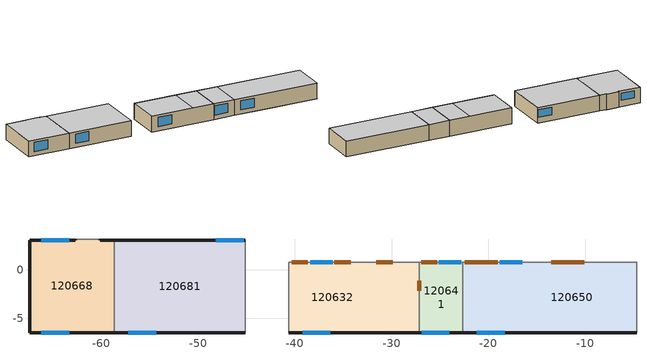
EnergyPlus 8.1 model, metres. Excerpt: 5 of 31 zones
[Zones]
120668
 floor to 118363 (4): -58.65,-6.51 -67.42,-6.51 -67.42,3.04 -62.7,3.04 -62.7,3.16 -60.3,3.16 -60.3,3.04 -58.65,3.04 z3.3
 wall outside (5): -62.7,3.16 -62.7,3.04 -67.42,3.04 -67.42,-6.51 -58.65,-6.51 / -58.65,3.04 -60.09,3.04 -60.09,3.16 z3.3:6.6
 wall to 120563 (9): -60.09,3.16 -62.7,3.16 z3.3:6.6
 wall to 120681 (9): -58.65,-6.51 -58.65,3.04 z3.3:6.6
 window (1001): -63.34,3.04 -66.21,3.04 z4.59:6.11
 window x2 (1001): -66.21,-6.51 -63.34,-6.51 z4.19:6.11
 ceiling to 120484 (3): -67.42,-6.51 -58.65,-6.51 -58.65,3.04 -60.09,3.04 -60.09,3.16 -62.7,3.16 -62.7,3.04 -67.42,3.04 z6.6
120681
 floor to 118446 (4): -45.15,-6.51 -58.65,-6.51 -58.65,3.04 -45.15,3.04 z3.3
 wall outside (5): -45.15,3.04 -58.65,3.04 / -58.65,-6.51 -45.15,-6.51 z3.3:6.6
 wall to 120563 (9): -45.15,-6.51 -45.15,3.04 z3.3:6.6
 window x3 (1001): -45.31,3.04 -48.18,3.04 z4.59:6.11; -57.21,-6.51 -54.34,-6.51 z4.19:6.11
 ceiling to 120497 (3): -58.65,-6.51 -45.15,-6.51 -45.15,3.04 -58.65,3.04 z6.6
120632
 floor to 118453 (4): -31.65,-6.51 -40.65,-6.51 -40.65,0.76 -31.65,0.76 z3.3
 floor to 118460 (4): -27.15,-6.51 -31.65,-6.51 -31.65,0.76 -27.15,0.76 z3.3
 wall outside (5): -40.65,-6.51 -27.15,-6.51 z3.3:6.6
 wall to 120563 (9): -27.15,0.76 -40.65,0.76 -40.65,-6.51 z3.3:6.6
 wall to 120641 (9): -27.15,-6.51 -27.15,0.76 z3.3:6.6
 window inside x3 (1002): -36.09,0.76 -38.41,0.76 z4.64:6.26
 window x3 (1001): -39.21,-6.51 -36.34,-6.51 z4.19:6.11
 door inside (11): -38.65,0.76 -40.35,0.76 / -34.25,0.76 -35.95,0.76 / -29.87,0.76 -31.57,0.76 / -27.15,-2.16 -27.15,-1.16 z3.4:5.4
 ceiling to 120506 (3): -40.65,-6.51 -31.65,-6.51 -31.65,0.76 -40.65,0.76 z6.6
 ceiling to 120515 (3): -31.65,-6.51 -27.15,-6.51 -27.15,0.76 -31.65,0.76 z6.6
120641
 floor to 118460 (4): -22.65,-6.51 -27.15,-6.51 -27.15,0.76 -22.65,0.76 z3.3
 wall outside (5): -27.15,-6.51 -22.65,-6.51 z3.3:6.6
 wall to 120563 (9): -22.65,0.76 -27.15,0.76 z3.3:6.6
 wall to 120650 (9): -22.65,-6.51 -22.65,0.76 z3.3:6.6
 window inside (1002): -22.81,0.76 -25.13,0.76 z4.74:6.36
 window (1001): -26.91,-6.51 -24.04,-6.51 z4.19:6.11
 door inside (11): -25.27,0.76 -26.97,0.76 z3.4:5.4
 ceiling to 120515 (3): -27.15,-6.51 -22.65,-6.51 -22.65,0.76 -27.15,0.76 z6.6
120650
 floor to 118467 (4): -18.15,-6.51 -22.65,-6.51 -22.65,0.76 -18.15,0.76 z3.3
 floor to 118474 (4): -4.65,-6.51 -18.15,-6.51 -18.15,0.76 -4.65,0.76 z3.3
 wall outside (5): -22.65,-6.51 -4.65,-6.51 z3.3:6.6
 wall to 120563 (9): -4.65,0.76 -22.65,0.76 z3.3:6.6
 wall to 120659 (9): -4.65,-6.51 -4.65,0.76 z3.3:6.6
 window inside x4 (1002): -16.49,0.76 -18.81,0.76 z4.64:6.26
 window x4 (1001): -21.21,-6.51 -18.34,-6.51 z4.19:6.11
 door inside (11): -19.02,0.76 -22.42,0.76 / -10.12,0.76 -13.52,0.76 z3.4:5.4
 ceiling to 120515 (3): -22.65,-6.51 -4.65,-6.51 -4.65,0.76 -22.65,0.76 z6.6
[Schedule:Compact]
120681 Cooling Availability Sch: Through: 31 May, For: AllDays, Until: 24:00, 0, Through: 18 Jul, For: Weekdays SummerDesignDay, Until: 09:00, 0, Until: 12:10, 1, Until: 24:00, 0, For: AllOtherDays, Until: 24:00, 0, Through: 25 Aug, For: AllDays, Until: 24:00, 0, Through: 15 Sep, For: Weekdays SummerDesignDay, Until: 09:00, 0, Until: 12:10, 1, Until: 24:00, 0, For: AllOtherDays, Until: 24:00, 0, Through: 31 Dec, For: AllDays, Until: 24:00, 0
Zone 120475 Heating SP Sch: Through: 31 Jan, For: AllDays, Until: 24:00, 12, Through: 11 Feb, For: Monday Tuesday Thursday SummerDesignDay WinterDesignDay, Until: 09:00, 12, Until: 13:30, 18, Until: 24:00, 12, For: Wednesday, Until: 09:00, 12, Until: 12:50, 18, Until: 24:00, 12, For: Friday, Until: 09:00, 12, Until: 14:20, 18, Until: 24:00, 12, For: Saturday, Until: 09:00, 12, Until: 12:10, 18, Until: 24:00, 12, For: AllOtherDays, Until: 24:00, -50, Through: 28 Feb, For: AllDays, Until: 24:00, 12, Through: 31 Mar, For: Monday Tuesday Thursday SummerDesignDay WinterDesignDay, Until: 09:00, 12, Until: 17:00, 18, Until: 24:00, 12, For: Wednesday, Until: 09:00, 12, Until: 17:00, 18, Until: 24:00, 12, For: Friday, Until: 09:00, 12, Until: 17:00, 18, Until: 24:00, 12, For: Saturday, Until: 09:00, 12, Until: 17:00, 18, Until: 24:00, 12, For: AllOtherDays, Until: 24:00, -50, Through: 30 Sep, For: AllDays, Until: 24:00, 12, Through: 22 Dec, For: Monday Tuesday Thursday SummerDesignDay WinterDesignDay, Until: 09:00, 12, Until: 13:30, 18, Until: 24:00, 12, For: Wednesday, Until: 09:00, 12, Until: 12:50, 18, Until: 24:00, 12, For: Friday, Until: 09:00, 12, Until: 14:20, 18, Until: 24:00, 12, For: Saturday, Until: 09:00, 12, Until: 12:10, 18, Until: 24:00, 12, For: AllOtherDays, Until: 24:00, -50, Through: 31 Dec, For: AllDays, Until: 24:00, 12
120475 Heating Availability Sch: Through: 31 Jan, For: AllDays, Until: 24:00, 1, Through: 11 Feb, For: Monday Tuesday Thursday SummerDesignDay WinterDesignDay, Until: 09:00, 1, Until: 13:30, 1, Until: 24:00, 1, For: Wednesday, Until: 09:00, 1, Until: 12:50, 1, Until: 24:00, 1, For: Friday, Until: 09:00, 1, Until: 14:20, 1, Until: 24:00, 1, For: Saturday, Until: 09:00, 1, Until: 12:10, 1, Until: 24:00, 1, For: AllOtherDays, Until: 24:00, 0, Through: 28 Feb, For: AllDays, Until: 24:00, 1, Through: 31 Mar, For: Monday Tuesday Thursday SummerDesignDay WinterDesignDay, Until: 09:00, 1, Until: 17:00, 1, Until: 24:00, 1, For: Wednesday, Until: 09:00, 1, Until: 17:00, 1, Until: 24:00, 1, For: Friday, Until: 09:00, 1, Until: 17:00, 1, Until: 24:00, 1, For: Saturday, Until: 09:00, 1, Until: 17:00, 1, Until: 24:00, 1, For: AllOtherDays, Until: 24:00, 0, Through: 30 Sep, For: AllDays, Until: 24:00, 1, Through: 22 Dec, For: Monday Tuesday Thursday SummerDesignDay WinterDesignDay, Until: 09:00, 1, Until: 13:30, 1, Until: 24:00, 1, For: Wednesday, Until: 09:00, 1, Until: 12:50, 1, Until: 24:00, 1, For: Friday, Until: 09:00, 1, Until: 14:20, 1, Until: 24:00, 1, For: Saturday, Until: 09:00, 1, Until: 12:10, 1, Until: 24:00, 1, For: AllOtherDays, Until: 24:00, 0, Through: 31 Dec, For: AllDays, Until: 24:00, 1
Zone 120475 Cooling SP Sch: Through: 31 May, For: AllDays, Until: 24:00, 100, Through: 18 Jul, For: Monday Tuesday Thursday SummerDesignDay, Until: 09:00, 100, Until: 13:30, 26, Until: 24:00, 100, For: Wednesday, Until: 09:00, 100, Until: 12:50, 26, Until: 24:00, 100, For: Friday, Until: 09:00, 100, Until: 14:20, 26, Until: 24:00, 100, For: Saturday, Until: 09:00, 100, Until: 12:10, 26, Until: 24:00, 100, For: Sunday Holidays AllOtherDays, Until: 24:00, 100, Through: 25 Aug, For: AllDays, Until: 24:00, 100, Through: 15 Sep, For: Monday Tuesday Thursday SummerDesignDay, Until: 09:00, 100, Until: 13:30, 26, Until: 24:00, 100, For: Wednesday, Until: 09:00, 100, Until: 12:50, 26, Until: 24:00, 100, For: Friday, Until: 09:00, 100, Until: 14:20, 26, Until: 24:00, 100, For: Saturday, Until: 09:00, 100, Until: 12:10, 26, Until: 24:00, 100, For: Sunday Holidays AllOtherDays, Until: 24:00, 100, Through: 31 Dec, For: AllDays, Until: 24:00, 100
120475 Cooling Availability Sch: Through: 31 May, For: AllDays, Until: 24:00, 0, Through: 18 Jul, For: Monday Tuesday Thursday SummerDesignDay, Until: 09:00, 0, Until: 13:30, 1, Until: 24:00, 0, For: Wednesday, Until: 09:00, 0, Until: 12:50, 1, Until: 24:00, 0, For: Friday, Until: 09:00, 0, Until: 14:20, 1, Until: 24:00, 0, For: Saturday, Until: 09:00, 0, Until: 12:10, 1, Until: 24:00, 0, For: Sunday Holidays AllOtherDays, Until: 24:00, 0, Through: 25 Aug, For: AllDays, Until: 24:00, 0, Through: 15 Sep, For: Monday Tuesday Thursday SummerDesignDay, Until: 09:00, 0, Until: 13:30, 1, Until: 24:00, 0, For: Wednesday, Until: 09:00, 0, Until: 12:50, 1, Until: 24:00, 0, For: Friday, Until: 09:00, 0, Until: 14:20, 1, Until: 24:00, 0, For: Saturday, Until: 09:00, 0, Until: 12:10, 1, Until: 24:00, 0, For: Sunday Holidays AllOtherDays, Until: 24:00, 0, Through: 31 Dec, For: AllDays, Until: 24:00, 0
Zone 120484 Heating SP Sch: Through: 31 Jan, For: Monday Thursday SummerDesignDay WinterDesignDay, Until: 14:00, 12, Until: 15:00, 18, Until: 24:00, 12, For: Wednesday, Until: 13:30, 12, Until: 16:30, 18, Until: 24:00, 12, For: Friday, Until: 13:00, 12, Until: 17:00, 18, Until: 24:00, 12, For: AllOtherDays, Until: 24:00, -50, Through: 11 Feb, For : Monday Thursday SummerDesignDay WinterDesignDay, Until: 09:00, 12, Until: 12:10, 18, Until: 14:00, 12, Until: 15:00, 18, Until: 24:00, 12, For: Tuesday, Until: 09:00, 12, Until: 12:10, 18, Until: 13:30, 12, Until: 16:30, 18, Until: 24:00, 12, For: Wednesday, Until: 09:00, 12, Until: 11:20, 18, Until: 13:30, 12, Until: 16:30, 18, Until: 24:00, 12, For: Friday, Until: 09:00, 12, Until: 12:10, 18, Until: 13:00, 12, Until: 17:00, 18, Until: 24:00, 12, For: AllOtherDays, Until: 24:00, -50, Through: 28 Feb, For: Monday Thursday SummerDesignDay WinterDesignDay, Until: 14:00, 12, Until: 15:00, 18, Until: 24:00, 12, For: Wednesday, Until: 13:30, 12, Until: 16:30, 18, Until: 24:00, 12, For: Friday, Until: 13:00, 12, Until: 17:00, 18, Until: 24:00, 12, For: AllOtherDays, Until: 24:00, -50, Through: 15 Mar, For : Monday Tuesday Thursday Friday SummerDesignDay WinterDesignDay, Until: 09:00, 12, Until: 17:00, 18, Until: 24:00, 12, For: Wednesday, Until: 09:00, 12, Until: 17:00, 18, Until: 24:00, 12, For: AllOtherDays, Until: 24:00, -50, Through: 31 Mar, For : Weekdays SummerDesignDay WinterDesignDay, Until: 09:00, 12, Until: 17:00, 18, Until: 24:00, 12, For: AllOtherDays, Until: 24:00, -50, Through: 30 Sep, For: AllDays, Until: 24:00, 12, Through: 22 Dec, For: Monday SummerDesignDay WinterDesignDay, Until: 09:00, 12, Until: 12:10, 18, Until: 14:00, 12, Until: 15:00, 18, Until: 24:00, 12, For: Tuesday, Until: 09:00, 12, Until: 12:10, 18, Until: 13:30, 12, Until: 16:30, 18, Until: 24:00, 12, For: Wednesday, Until: 09:00, 12, Until: 11:20, 18, Until: 13:30, 12, Until: 16:30, 18, Until: 24:00, 12, For: Friday, Until: 09:00, 12, Until: 12:10, 18, Until: 13:00, 12, Until: 17:00, 18, Until: 24:00, 12, For: AllOtherDays, Until: 24:00, -50, Through: 31 Dec, For: Monday Thursday SummerDesignDay WinterDesignDay, Until: 14:00, 12, Until: 15:00, 18, Until: 24:00, 12, For: Wednesday, Until: 13:30, 12, Until: 16:30, 18, Until: 24:00, 12, For: Friday, Until: 13:00, 12, Until: 17:00, 18, Until: 24:00, 12, For: AllOtherDays, Until: 24:00, -50
120484 Heating Availability Sch: Through: 31 Jan, For: Monday Thursday SummerDesignDay WinterDesignDay, Until: 14:00, 1, Until: 15:00, 1, Until: 24:00, 1, For: Wednesday, Until: 13:30, 1, Until: 16:30, 1, Until: 24:00, 1, For: Friday, Until: 13:00, 1, Until: 17:00, 1, Until: 24:00, 1, For: AllOtherDays, Until: 24:00, 0, Through: 11 Feb, For : Monday Thursday SummerDesignDay WinterDesignDay, Until: 09:00, 1, Until: 12:10, 1, Until: 14:00, 1, Until: 15:00, 1, Until: 24:00, 1, For: Tuesday, Until: 09:00, 1, Until: 12:10, 1, Until: 13:30, 1, Until: 16:30, 1, Until: 24:00, 1, For: Wednesday, Until: 09:00, 1, Until: 11:20, 1, Until: 13:30, 1, Until: 16:30, 1, Until: 24:00, 1, For: Friday, Until: 09:00, 1, Until: 12:10, 1, Until: 13:00, 1, Until: 17:00, 1, Until: 24:00, 1, For: AllOtherDays, Until: 24:00, 0, Through: 28 Feb, For: Monday Thursday SummerDesignDay WinterDesignDay, Until: 14:00, 1, Until: 15:00, 1, Until: 24:00, 1, For: Wednesday, Until: 13:30, 1, Until: 16:30, 1, Until: 24:00, 1, For: Friday, Until: 13:00, 1, Until: 17:00, 1, Until: 24:00, 1, For: AllOtherDays, Until: 24:00, 0, Through: 15 Mar, For : Monday Tuesday Thursday Friday SummerDesignDay WinterDesignDay, Until: 09:00, 1, Until: 17:00, 1, Until: 24:00, 1, For: Wednesday, Until: 09:00, 1, Until: 17:00, 1, Until: 24:00, 1, For: AllOtherDays, Until: 24:00, 0, Through: 31 Mar, For : Weekdays SummerDesignDay WinterDesignDay, Until: 09:00, 1, Until: 17:00, 1, Until: 24:00, 1, For: AllOtherDays, Until: 24:00, 0, Through: 30 Sep, For: AllDays, Until: 24:00, 1, Through: 22 Dec, For: Monday SummerDesignDay WinterDesignDay, Until: 09:00, 1, Until: 12:10, 1, Until: 14:00, 1, Until: 15:00, 1, Until: 24:00, 1, For: Tuesday, Until: 09:00, 1, Until: 12:10, 1, Until: 13:30, 1, Until: 16:30, 1, Until: 24:00, 1, For: Wednesday, Until: 09:00, 1, Until: 11:20, 1, Until: 13:30, 1, Until: 16:30, 1, Until: 24:00, 1, For: Friday, Until: 09:00, 1, Until: 12:10, 1, Until: 13:00, 1, Until: 17:00, 1, Until: 24:00, 1, For: AllOtherDays, Until: 24:00, 0, Through: 31 Dec, For: Monday Thursday SummerDesignDay WinterDesignDay, Until: 14:00, 1, Until: 15:00, 1, Until: 24:00, 1, For: Wednesday, Until: 13:30, 1, Until: 16:30, 1, Until: 24:00, 1, For: Friday, Until: 13:00, 1, Until: 17:00, 1, Until: 24:00, 1, For: AllOtherDays, Until: 24:00, 0
Zone 120484 Cooling SP Sch: Through: 31 May, For: AllDays, Until: 24:00, 100, Through: 18 Jul, For : Monday Thursday SummerDesignDay, Until: 09:00, 100, Until: 12:10, 26, Until: 14:00, 100, Until: 15:00, 26, Until: 24:00, 100, For: Tuesday, Until: 09:00, 100, Until: 12:10, 26, Until: 13:30, 100, Until: 16:30, 26, Until: 24:00, 100, For: Wednesday, Until: 09:00, 100, Until: 11:20, 26, Until: 13:30, 100, Until: 16:30, 26, Until: 24:00, 100, For: Friday, Until: 09:00, 100, Until: 12:10, 26, Until: 13:00, 100, Until: 17:00, 26, Until: 24:00, 100, For: AllOtherDays, Until: 24:00, 100, Through: 25 Aug, For: Monday Thursday SummerDesignDay, Until: 14:00, 100, Until: 15:00, 26, Until: 24:00, 100, For: Wednesday, Until: 13:30, 100, Until: 16:30, 26, Until: 24:00, 100, For: Friday, Until: 13:00, 100, Until: 17:00, 26, Until: 24:00, 100, For: AllOtherDays, Until: 24:00, 100, Through: 29 Aug, For : Monday Thursday SummerDesignDay, Until: 09:00, 100, Until: 12:10, 26, Until: 14:00, 100, Until: 15:00, 26, Until: 24:00, 100, For: Tuesday, Until: 09:00, 100, Until: 12:10, 26, Until: 13:30, 100, Until: 16:30, 26, Until: 24:00, 100, For: Wednesday, Until: 09:00, 100, Until: 11:20, 26, Until: 13:30, 100, Until: 16:30, 26, Until: 24:00, 100, For: Friday, Until: 09:00, 100, Until: 12:10, 26, Until: 13:00, 100, Until: 17:00, 26, Until: 24:00, 100, For: AllOtherDays, Until: 24:00, 100, Through: 6 Sep, For : Monday Tuesday Thursday Friday SummerDesignDay, Until: 09:00, 100, Until: 12:10, 26, Until: 24:00, 100, For: Wednesday, Until: 09:00, 100, Until: 11:20, 26, Until: 24:00, 100, For: AllOtherDays, Until: 24:00, 100, Through: 15 Sep, For: Monday SummerDesignDay, Until: 09:00, 100, Until: 12:10, 26, Until: 14:00, 100, Until: 15:00, 26, Until: 24:00, 100, For: Tuesday, Until: 09:00, 100, Until: 12:10, 26, Until: 13:30, 100, Until: 16:30, 26, Until: 24:00, 100, For: Wednesday, Until: 09:00, 100, Until: 11:20, 26, Until: 13:30, 100, Until: 16:30, 26, Until: 24:00, 100, For: Friday, Until: 09:00, 100, Until: 12:10, 26, Until: 13:00, 100, Until: 17:00, 26, Until: 24:00, 100, For: AllOtherDays, Until: 24:00, 100, Through: 31 Dec, For: AllDays, Until: 24:00, 100
120484 Cooling Availability Sch: Through: 31 May, For: AllDays, Until: 24:00, 0, Through: 18 Jul, For : Monday Thursday SummerDesignDay, Until: 09:00, 0, Until: 12:10, 1, Until: 14:00, 0, Until: 15:00, 1, Until: 24:00, 0, For: Tuesday, Until: 09:00, 0, Until: 12:10, 1, Until: 13:30, 0, Until: 16:30, 1, Until: 24:00, 0, For: Wednesday, Until: 09:00, 0, Until: 11:20, 1, Until: 13:30, 0, Until: 16:30, 1, Until: 24:00, 0, For: Friday, Until: 09:00, 0, Until: 12:10, 1, Until: 13:00, 0, Until: 17:00, 1, Until: 24:00, 0, For: AllOtherDays, Until: 24:00, 0, Through: 25 Aug, For: Monday Thursday SummerDesignDay, Until: 14:00, 0, Until: 15:00, 1, Until: 24:00, 0, For: Wednesday, Until: 13:30, 0, Until: 16:30, 1, Until: 24:00, 0, For: Friday, Until: 13:00, 0, Until: 17:00, 1, Until: 24:00, 0, For: AllOtherDays, Until: 24:00, 0, Through: 29 Aug, For : Monday Thursday SummerDesignDay, Until: 09:00, 0, Until: 12:10, 1, Until: 14:00, 0, Until: 15:00, 1, Until: 24:00, 0, For: Tuesday, Until: 09:00, 0, Until: 12:10, 1, Until: 13:30, 0, Until: 16:30, 1, Until: 24:00, 0, For: Wednesday, Until: 09:00, 0, Until: 11:20, 1, Until: 13:30, 0, Until: 16:30, 1, Until: 24:00, 0, For: Friday, Until: 09:00, 0, Until: 12:10, 1, Until: 13:00, 0, Until: 17:00, 1, Until: 24:00, 0, For: AllOtherDays, Until: 24:00, 0, Through: 6 Sep, For : Monday Tuesday Thursday Friday SummerDesignDay, Until: 09:00, 0, Until: 12:10, 1, Until: 24:00, 0, For: Wednesday, Until: 09:00, 0, Until: 11:20, 1, Until: 24:00, 0, For: AllOtherDays, Until: 24:00, 0, Through: 15 Sep, For: Monday SummerDesignDay, Until: 09:00, 0, Until: 12:10, 1, Until: 14:00, 0, Until: 15:00, 1, Until: 24:00, 0, For: Tuesday, Until: 09:00, 0, Until: 12:10, 1, Until: 13:30, 0, Until: 16:30, 1, Until: 24:00, 0, For: Wednesday, Until: 09:00, 0, Until: 11:20, 1, Until: 13:30, 0, Until: 16:30, 1, Until: 24:00, 0, For: Friday, Until: 09:00, 0, Until: 12:10, 1, Until: 13:00, 0, Until: 17:00, 1, Until: 24:00, 0, For: AllOtherDays, Until: 24:00, 0, Through: 31 Dec, For: AllDays, Until: 24:00, 0
Zone 120497 Heating SP Sch: Through: 28 Feb, For: Thursday SummerDesignDay WinterDesignDay, Until: 14:00, 12, Until: 16:00, 18, Until: 24:00, 12, For: AllOtherDays, Until: 24:00, -50, Through: 15 Mar, For : AllDays, Until: 24:00, 12, Through: 31 Mar, For: Thursday SummerDesignDay WinterDesignDay, Until: 09:00, 12, Until: 17:00, 18, Until: 24:00, 12, For: AllOtherDays, Until: 24:00, -50, Through: 30 Sep, For : AllDays, Until: 24:00, 12, Through: 31 Dec, For: Thursday SummerDesignDay WinterDesignDay, Until: 14:00, 12, Until: 16:00, 18, Until: 24:00, 12, For: AllOtherDays, Until: 24:00, -50
120497 Heating Availability Sch: Through: 28 Feb, For: Thursday SummerDesignDay WinterDesignDay, Until: 14:00, 1, Until: 16:00, 1, Until: 24:00, 1, For: AllOtherDays, Until: 24:00, 0, Through: 15 Mar, For : AllDays, Until: 24:00, 1, Through: 31 Mar, For: Thursday SummerDesignDay WinterDesignDay, Until: 09:00, 1, Until: 17:00, 1, Until: 24:00, 1, For: AllOtherDays, Until: 24:00, 0, Through: 30 Sep, For : AllDays, Until: 24:00, 1, Through: 31 Dec, For: Thursday SummerDesignDay WinterDesignDay, Until: 14:00, 1, Until: 16:00, 1, Until: 24:00, 1, For: AllOtherDays, Until: 24:00, 0
Zone 120497 Cooling SP Sch: Through: 31 May, For: AllDays, Until: 24:00, 100, Through: 29 Aug, For: Thursday SummerDesignDay, Until: 14:00, 100, Until: 16:00, 26, Until: 24:00, 100, For: AllOtherDays, Until: 24:00, 100, Through: 6 Sep, For : AllDays, Until: 24:00, 100, Through: 15 Sep, For: Thursday SummerDesignDay, Until: 14:00, 100, Until: 16:00, 26, Until: 24:00, 100, For: AllOtherDays, Until: 24:00, 100, Through: 31 Dec, For: AllDays, Until: 24:00, 100
120497 Cooling Availability Sch: Through: 31 May, For: AllDays, Until: 24:00, 0, Through: 29 Aug, For: Thursday SummerDesignDay, Until: 14:00, 0, Until: 16:00, 1, Until: 24:00, 0, For: AllOtherDays, Until: 24:00, 0, Through: 6 Sep, For : AllDays, Until: 24:00, 0, Through: 15 Sep, For: Thursday SummerDesignDay, Until: 14:00, 0, Until: 16:00, 1, Until: 24:00, 0, For: AllOtherDays, Until: 24:00, 0, Through: 31 Dec, For: AllDays, Until: 24:00, 0
Zone 120506 Heating SP Sch: Through: 31 Jan, For: Tuesday SummerDesignDay WinterDesignDay, Until: 13:30, 12, Until: 16:30, 18, Until: 24:00, 12, For: Friday, Until: 14:30, 12, Until: 16:30, 18, Until: 24:00, 12, For: AllOtherDays, Until: 24:00, -50, Through: 11 Feb, For : Monday Wednesday Thursday SummerDesignDay WinterDesignDay, Until: 09:00, 12, Until: 12:10, 18, Until: 24:00, 12, For: Tuesday, Until: 09:00, 12, Until: 12:10, 18, Until: 13:30, 12, Until: 16:30, 18, Until: 24:00, 12, For: Friday, Until: 09:00, 12, Until: 12:10, 18, Until: 14:30, 12, Until: 16:30, 18, Until: 24:00, 12, For: AllOtherDays, Until: 24:00, -50, Through: 28 Feb, For: Tuesday SummerDesignDay WinterDesignDay, Until: 13:30, 12, Until: 16:30, 18, Until: 24:00, 12, For: Friday, Until: 14:30, 12, Until: 16:30, 18, Until: 24:00, 12, For: AllOtherDays, Until: 24:00, -50, Through: 15 Mar, For: Weekdays SummerDesignDay WinterDesignDay, Until: 09:00, 12, Until: 17:00, 18, Until: 24:00, 12, For: AllOtherDays, Until: 24:00, -50, Through: 31 Mar, For : Weekdays SummerDesignDay WinterDesignDay, Until: 09:00, 12, Until: 17:00, 18, Until: 24:00, 12, For: AllOtherDays, Until: 24:00, -50, Through: 30 Sep, For: AllDays, Until: 24:00, 12, Through: 22 Dec, For : Monday Wednesday Thursday SummerDesignDay WinterDesignDay, Until: 09:00, 12, Until: 12:10, 18, Until: 24:00, 12, For: Tuesday, Until: 09:00, 12, Until: 12:10, 18, Until: 13:30, 12, Until: 16:30, 18, Until: 24:00, 12, For: Friday, Until: 09:00, 12, Until: 12:10, 18, Until: 14:30, 12, Until: 16:30, 18, Until: 24:00, 12, For: AllOtherDays, Until: 24:00, -50, Through: 31 Dec, For: Tuesday SummerDesignDay WinterDesignDay, Until: 13:30, 12, Until: 16:30, 18, Until: 24:00, 12, For: Friday, Until: 14:30, 12, Until: 16:30, 18, Until: 24:00, 12, For: AllOtherDays, Until: 24:00, -50
120506 Heating Availability Sch: Through: 31 Jan, For: Tuesday SummerDesignDay WinterDesignDay, Until: 13:30, 1, Until: 16:30, 1, Until: 24:00, 1, For: Friday, Until: 14:30, 1, Until: 16:30, 1, Until: 24:00, 1, For: AllOtherDays, Until: 24:00, 0, Through: 11 Feb, For : Monday Wednesday Thursday SummerDesignDay WinterDesignDay, Until: 09:00, 1, Until: 12:10, 1, Until: 24:00, 1, For: Tuesday, Until: 09:00, 1, Until: 12:10, 1, Until: 13:30, 1, Until: 16:30, 1, Until: 24:00, 1, For: Friday, Until: 09:00, 1, Until: 12:10, 1, Until: 14:30, 1, Until: 16:30, 1, Until: 24:00, 1, For: AllOtherDays, Until: 24:00, 0, Through: 28 Feb, For: Tuesday SummerDesignDay WinterDesignDay, Until: 13:30, 1, Until: 16:30, 1, Until: 24:00, 1, For: Friday, Until: 14:30, 1, Until: 16:30, 1, Until: 24:00, 1, For: AllOtherDays, Until: 24:00, 0, Through: 15 Mar, For: Weekdays SummerDesignDay WinterDesignDay, Until: 09:00, 1, Until: 17:00, 1, Until: 24:00, 1, For: AllOtherDays, Until: 24:00, 0, Through: 31 Mar, For : Weekdays SummerDesignDay WinterDesignDay, Until: 09:00, 1, Until: 17:00, 1, Until: 24:00, 1, For: AllOtherDays, Until: 24:00, 0, Through: 30 Sep, For: AllDays, Until: 24:00, 1, Through: 22 Dec, For : Monday Wednesday Thursday SummerDesignDay WinterDesignDay, Until: 09:00, 1, Until: 12:10, 1, Until: 24:00, 1, For: Tuesday, Until: 09:00, 1, Until: 12:10, 1, Until: 13:30, 1, Until: 16:30, 1, Until: 24:00, 1, For: Friday, Until: 09:00, 1, Until: 12:10, 1, Until: 14:30, 1, Until: 16:30, 1, Until: 24:00, 1, For: AllOtherDays, Until: 24:00, 0, Through: 31 Dec, For: Tuesday SummerDesignDay WinterDesignDay, Until: 13:30, 1, Until: 16:30, 1, Until: 24:00, 1, For: Friday, Until: 14:30, 1, Until: 16:30, 1, Until: 24:00, 1, For: AllOtherDays, Until: 24:00, 0
Zone 120506 Cooling SP Sch: Through: 31 May, For: AllDays, Until: 24:00, 100, Through: 18 Jul, For : Monday Wednesday Thursday SummerDesignDay, Until: 09:00, 100, Until: 12:10, 23, Until: 24:00, 100, For: Tuesday, Until: 09:00, 100, Until: 12:10, 23, Until: 13:30, 100, Until: 16:30, 23, Until: 24:00, 100, For: Friday, Until: 09:00, 100, Until: 12:10, 23, Until: 14:30, 100, Until: 16:30, 23, Until: 24:00, 100, For: AllOtherDays, Until: 24:00, 100, Through: 25 Aug, For: Tuesday SummerDesignDay, Until: 13:30, 100, Until: 16:30, 23, Until: 24:00, 100, For: Friday, Until: 14:30, 100, Until: 16:30, 26, Until: 24:00, 100, For: AllOtherDays, Until: 24:00, 100, Through: 29 Aug, For : Monday Wednesday Thursday SummerDesignDay, Until: 09:00, 100, Until: 12:10, 26, Until: 24:00, 100, For: Tuesday, Until: 09:00, 100, Until: 12:10, 26, Until: 13:30, 100, Until: 16:30, 26, Until: 24:00, 100, For: Friday, Until: 09:00, 100, Until: 12:10, 26, Until: 14:30, 100, Until: 16:30, 26, Until: 24:00, 100, For: AllOtherDays, Until: 24:00, 100, Through: 6 Sep, For: Weekdays SummerDesignDay, Until: 09:00, 100, Until: 12:10, 26, Until: 24:00, 100, For: AllOtherDays, Until: 24:00, 100, Through: 15 Sep, For : Monday Wednesday Thursday SummerDesignDay, Until: 09:00, 100, Until: 12:10, 26, Until: 24:00, 100, For: Tuesday, Until: 09:00, 100, Until: 12:10, 26, Until: 13:30, 100, Until: 16:30, 26, Until: 24:00, 100, For: Friday, Until: 09:00, 100, Until: 12:10, 26, Until: 14:30, 100, Until: 16:30, 26, Until: 24:00, 100, For: AllOtherDays, Until: 24:00, 100, Through: 31 Dec, For: AllDays, Until: 24:00, 100
120506 Cooling Availability Sch: Through: 31 May, For: AllDays, Until: 24:00, 0, Through: 18 Jul, For : Monday Wednesday Thursday SummerDesignDay, Until: 09:00, 0, Until: 12:10, 1, Until: 24:00, 0, For: Tuesday, Until: 09:00, 0, Until: 12:10, 1, Until: 13:30, 0, Until: 16:30, 1, Until: 24:00, 0, For: Friday, Until: 09:00, 0, Until: 12:10, 1, Until: 14:30, 0, Until: 16:30, 1, Until: 24:00, 0, For: AllOtherDays, Until: 24:00, 0, Through: 25 Aug, For: Tuesday SummerDesignDay, Until: 13:30, 0, Until: 16:30, 1, Until: 24:00, 0, For: Friday, Until: 14:30, 0, Until: 16:30, 1, Until: 24:00, 0, For: AllOtherDays, Until: 24:00, 0, Through: 29 Aug, For : Monday Wednesday Thursday SummerDesignDay, Until: 09:00, 0, Until: 12:10, 1, Until: 24:00, 0, For: Tuesday, Until: 09:00, 0, Until: 12:10, 1, Until: 13:30, 0, Until: 16:30, 1, Until: 24:00, 0, For: Friday, Until: 09:00, 0, Until: 12:10, 1, Until: 14:30, 0, Until: 16:30, 1, Until: 24:00, 0, For: AllOtherDays, Until: 24:00, 0, Through: 6 Sep, For: Weekdays SummerDesignDay, Until: 09:00, 0, Until: 12:10, 1, Until: 24:00, 0, For: AllOtherDays, Until: 24:00, 0, Through: 15 Sep, For : Monday Wednesday Thursday SummerDesignDay, Until: 09:00, 0, Until: 12:10, 1, Until: 24:00, 0, For: Tuesday, Until: 09:00, 0, Until: 12:10, 1, Until: 13:30, 0, Until: 16:30, 1, Until: 24:00, 0, For: Friday, Until: 09:00, 0, Until: 12:10, 1, Until: 14:30, 0, Until: 16:30, 1, Until: 24:00, 0, For: AllOtherDays, Until: 24:00, 0, Through: 31 Dec, For: AllDays, Until: 24:00, 0
Zone 120515 Heating SP Sch: Through: 31 Jan, For: AllDays, Until: 24:00, 12, Through: 11 Feb, For: Monday Tuesday Thursday Friday SummerDesignDay WinterDesignDay, Until: 09:00, 12, Until: 14:20, 18, Until: 24:00, 12, For: Wednesday, Until: 09:00, 12, Until: 12:50, 18, Until: 24:00, 12, For: Saturday, Until: 09:00, 12, Until: 12:10, 18, Until: 24:00, 12, For: AllOtherDays, Until: 24:00, -50, Through: 28 Feb, For: AllDays, Until: 24:00, 12, Through: 31 Mar, For: Monday Tuesday Thursday Friday SummerDesignDay WinterDesignDay, Until: 09:00, 12, Until: 17:00, 18, Until: 24:00, 12, For: Wednesday, Until: 09:00, 12, Until: 17:00, 18, Until: 24:00, 12, For: Saturday, Until: 09:00, 12, Until: 17:00, 18, Until: 24:00, 12, For: AllOtherDays, Until: 24:00, -50, Through: 30 Sep, For: AllDays, Until: 24:00, 12, Through: 22 Dec, For: Monday Tuesday Thursday Friday SummerDesignDay WinterDesignDay, Until: 09:00, 12, Until: 14:20, 18, Until: 24:00, 12, For: Wednesday, Until: 09:00, 12, Until: 12:50, 18, Until: 24:00, 12, For: Saturday, Until: 09:00, 12, Until: 12:10, 18, Until: 24:00, 12, For: AllOtherDays, Until: 24:00, -50, Through: 31 Dec, For: AllDays, Until: 24:00, 12
120515 Heating Availability Sch: Through: 31 Jan, For: AllDays, Until: 24:00, 1, Through: 11 Feb, For: Monday Tuesday Thursday Friday SummerDesignDay WinterDesignDay, Until: 09:00, 1, Until: 14:20, 1, Until: 24:00, 1, For: Wednesday, Until: 09:00, 1, Until: 12:50, 1, Until: 24:00, 1, For: Saturday, Until: 09:00, 1, Until: 12:10, 1, Until: 24:00, 1, For: AllOtherDays, Until: 24:00, 0, Through: 28 Feb, For: AllDays, Until: 24:00, 1, Through: 31 Mar, For: Monday Tuesday Thursday Friday SummerDesignDay WinterDesignDay, Until: 09:00, 1, Until: 17:00, 1, Until: 24:00, 1, For: Wednesday, Until: 09:00, 1, Until: 17:00, 1, Until: 24:00, 1, For: Saturday, Until: 09:00, 1, Until: 17:00, 1, Until: 24:00, 1, For: AllOtherDays, Until: 24:00, 0, Through: 30 Sep, For: AllDays, Until: 24:00, 1, Through: 22 Dec, For: Monday Tuesday Thursday Friday SummerDesignDay WinterDesignDay, Until: 09:00, 1, Until: 14:20, 1, Until: 24:00, 1, For: Wednesday, Until: 09:00, 1, Until: 12:50, 1, Until: 24:00, 1, For: Saturday, Until: 09:00, 1, Until: 12:10, 1, Until: 24:00, 1, For: AllOtherDays, Until: 24:00, 0, Through: 31 Dec, For: AllDays, Until: 24:00, 1
Zone 120515 Cooling SP Sch: Through: 31 May, For: AllDays, Until: 24:00, 100, Through: 18 Jul, For: Monday Tuesday Thursday Friday SummerDesignDay, Until: 09:00, 100, Until: 14:20, 26, Until: 24:00, 100, For: Wednesday, Until: 09:00, 100, Until: 12:50, 26, Until: 24:00, 100, For: Saturday, Until: 09:00, 100, Until: 12:10, 26, Until: 24:00, 100, For: Sunday Holidays AllOtherDays, Until: 24:00, 100, Through: 25 Aug, For: AllDays, Until: 24:00, 100, Through: 15 Sep, For: Monday Tuesday Thursday Friday SummerDesignDay, Until: 09:00, 100, Until: 14:20, 26, Until: 24:00, 100, For: Wednesday, Until: 09:00, 100, Until: 12:50, 26, Until: 24:00, 100, For: Saturday, Until: 09:00, 100, Until: 12:10, 26, Until: 24:00, 100, For: Sunday Holidays AllOtherDays, Until: 24:00, 100, Through: 31 Dec, For: AllDays, Until: 24:00, 100
120515 Cooling Availability Sch: Through: 31 May, For: AllDays, Until: 24:00, 0, Through: 18 Jul, For: Monday Tuesday Thursday Friday SummerDesignDay, Until: 09:00, 0, Until: 14:20, 1, Until: 24:00, 0, For: Wednesday, Until: 09:00, 0, Until: 12:50, 1, Until: 24:00, 0, For: Saturday, Until: 09:00, 0, Until: 12:10, 1, Until: 24:00, 0, For: Sunday Holidays AllOtherDays, Until: 24:00, 0, Through: 25 Aug, For: AllDays, Until: 24:00, 0, Through: 15 Sep, For: Monday Tuesday Thursday Friday SummerDesignDay, Until: 09:00, 0, Until: 14:20, 1, Until: 24:00, 0, For: Wednesday, Until: 09:00, 0, Until: 12:50, 1, Until: 24:00, 0, For: Saturday, Until: 09:00, 0, Until: 12:10, 1, Until: 24:00, 0, For: Sunday Holidays AllOtherDays, Until: 24:00, 0, Through: 31 Dec, For: AllDays, Until: 24:00, 0
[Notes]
Hourly weather file: C:\ProgramData\DesignBuilder\Weather Data\KOR_INCH'ON_IWEC.epw
